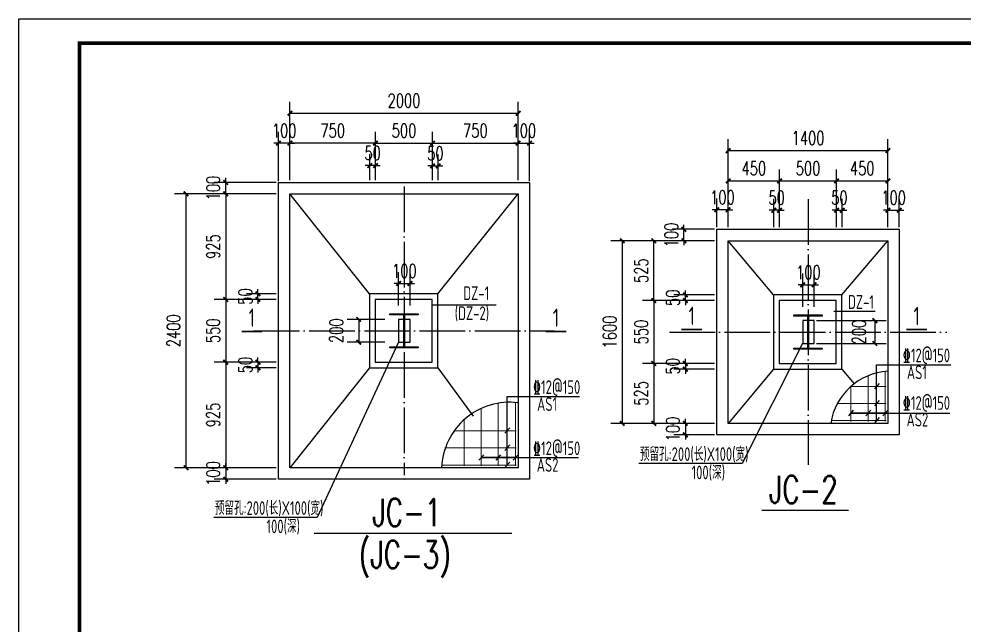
# Model space of a CAD drawing. Extents: x 177291 to 1288761, y 177638 to 322898.
# Drawn here: x 409111 to 450528, y 214406 to 240960 of the extents above; entities that cross this region are included whole.
import ezdxf
from ezdxf.enums import TextEntityAlignment as Align

# ---------------------------------------------------------------- set-up
doc = ezdxf.new("R2010")
doc.units = 0
doc.header["$LTSCALE"] = 1000
doc.linetypes.add('DOTE', pattern=[2.42, 2, -0.2, 0.02, -0.2])
for name, color, linetype in [('AXIS', 3, 'Continuous'), ('BASE_DE', 7, 'Continuous'), ('DOTE', 1, 'Continuous'), ('GZ', 50, 'Continuous'), ('NUM', 7, 'Continuous'), ('PUB_TITLE', 4, 'Continuous'), ('REIN', 1, 'Continuous'), ('TEXT', 7, 'Continuous'), ('THICK', 6, 'Continuous'), ('YCX', 90, 'Continuous'), ('引出线', 3, 'Continuous'), ('承台', 2, 'Continuous')]:
    doc.layers.add(name, color=color, linetype=linetype)
doc.styles.add('_TCH_DIM_T3', font='SIMPLEX', dxfattribs={"width": 0.705882, "bigfont": 'GBCBIG'})
doc.styles.add('TSSD_Norm', font='tssdeng.shx', dxfattribs={"bigfont": 'hztxt.shx'})
doc.dimstyles.new('TCH-200-5', dxfattribs={"dimtxt": 595, "dimasz": 200, "dimexe": 500, "dimexo": 600, "dimgap": 252.5, "dimtad": 1, "dimdec": 0, "dimlfac": 0.2, "dimzin": 0, "dimdsep": 46, "dimtxsty": '_TCH_DIM_T3', "dimblk": 'ARCHTICK', "dimcen": 0.09, "dimclrd": 124, "dimclre": 124, "dimclrt": 7, "dimazin": 2, "dimtfac": 1, "dimtdec": 0, "dimtix": 1, "dimtmove": 2, "dimatfit": 3, "dimfxl": 1, "dimtolj": 1, "dimtzin": 0, "dimarcsym": 0})

# ---------------------------------------------------------------- blocks, each defined once
blk = doc.blocks.new('_ArchTick')
at = {"color": 0, "linetype": 'ByBlock', "const_width": 0.4}
blk.add_lwpolyline([(-0.5, -0.5), (0.5, 0.5)], dxfattribs=at)
blk = doc.blocks.new('*D1058')
at = {"layer": 'AXIS', "color": 124, "lineweight": -2, "transparency": 16777216}
for p, q in [((420986, 233898), (420986, 236019)), ((424736, 233898), (424736, 236019)), ((424736, 235519), (420986, 235519))]:
    blk.add_line(p, q, dxfattribs=at)
at = {"layer": 'Defpoints', "color": 0, "transparency": 16777216}
for p in [(420986, 235519), (420986, 233298), (424736, 233298)]:
    blk.add_point(p, dxfattribs=at)
at = {"layer": 'AXIS', "color": 124, "lineweight": -2, "transparency": 16777216, "xscale": 200, "yscale": 200, "zscale": 200, "rotation": 180}
blk.add_blockref('_ArchTick', (420986, 235519), dxfattribs=at)
at = {"layer": 'AXIS', "color": 124, "lineweight": -2, "transparency": 16777216, "xscale": 200, "yscale": 200, "zscale": 200}
blk.add_blockref('_ArchTick', (424736, 235519), dxfattribs=at)
at = {"layer": 'AXIS', "color": 7, "transparency": 16777216, "insert": (422861, 236069), "char_height": 595, "attachment_point": 5, "style": '_TCH_DIM_T3'}
blk.add_mtext('\\A1;750', dxfattribs=at)
blk = doc.blocks.new('*D1059')
at = {"layer": 'AXIS', "color": 124, "lineweight": -2, "transparency": 16777216}
for p, q in [((424736, 233898), (424736, 236019)), ((427236, 233898), (427236, 236019)), ((424736, 235519), (427236, 235519))]:
    blk.add_line(p, q, dxfattribs=at)
at = {"layer": 'Defpoints', "color": 0, "transparency": 16777216}
for p in [(427236, 235519), (424736, 233298), (427236, 233298)]:
    blk.add_point(p, dxfattribs=at)
at = {"layer": 'AXIS', "color": 124, "lineweight": -2, "transparency": 16777216, "xscale": 200, "yscale": 200, "zscale": 200, "rotation": 180}
blk.add_blockref('_ArchTick', (424736, 235519), dxfattribs=at)
at = {"layer": 'AXIS', "color": 124, "lineweight": -2, "transparency": 16777216, "xscale": 200, "yscale": 200, "zscale": 200}
blk.add_blockref('_ArchTick', (427236, 235519), dxfattribs=at)
at = {"layer": 'AXIS', "color": 7, "transparency": 16777216, "insert": (425986, 236069), "char_height": 595, "attachment_point": 5, "style": '_TCH_DIM_T3'}
blk.add_mtext('\\A1;500', dxfattribs=at)
blk = doc.blocks.new('*D1060')
at = {"layer": 'AXIS', "color": 124, "lineweight": -2, "transparency": 16777216}
for p, q in [((427236, 233898), (427236, 236019)), ((430986, 233898), (430986, 236019)), ((427236, 235519), (430986, 235519))]:
    blk.add_line(p, q, dxfattribs=at)
at = {"layer": 'Defpoints', "color": 0, "transparency": 16777216}
for p in [(430986, 235519), (427236, 233298), (430986, 233298)]:
    blk.add_point(p, dxfattribs=at)
at = {"layer": 'AXIS', "color": 124, "lineweight": -2, "transparency": 16777216, "xscale": 200, "yscale": 200, "zscale": 200, "rotation": 180}
blk.add_blockref('_ArchTick', (427236, 235519), dxfattribs=at)
at = {"layer": 'AXIS', "color": 124, "lineweight": -2, "transparency": 16777216, "xscale": 200, "yscale": 200, "zscale": 200}
blk.add_blockref('_ArchTick', (430986, 235519), dxfattribs=at)
at = {"layer": 'AXIS', "color": 7, "transparency": 16777216, "insert": (429111, 236069), "char_height": 595, "attachment_point": 5, "style": '_TCH_DIM_T3'}
blk.add_mtext('\\A1;750', dxfattribs=at)
blk = doc.blocks.new('*D1061')
at = {"layer": 'AXIS', "color": 124, "lineweight": -2, "transparency": 16777216}
for p, q in [((420386, 233298), (417674, 233298)), ((418174, 233298), (418174, 228674)), ((420386, 228674), (417674, 228674))]:
    blk.add_line(p, q, dxfattribs=at)
at = {"layer": 'Defpoints', "color": 0, "transparency": 16777216}
for p in [(420986, 233298), (418174, 228674), (420986, 228674)]:
    blk.add_point(p, dxfattribs=at)
at = {"layer": 'AXIS', "color": 124, "lineweight": -2, "transparency": 16777216, "xscale": 200, "yscale": 200, "zscale": 200}
for p, rotation in [((418174, 233298), 90), ((418174, 228674), 270)]:
    blk.add_blockref('_ArchTick', p, dxfattribs=dict(at, rotation=rotation))
at = {"layer": 'AXIS', "color": 7, "transparency": 16777216, "insert": (417624, 230986), "char_height": 595, "attachment_point": 5, "rotation": 90, "style": '_TCH_DIM_T3'}
blk.add_mtext('\\A1;925', dxfattribs=at)
blk = doc.blocks.new('*D1062')
at = {"layer": 'AXIS', "color": 124, "lineweight": -2, "transparency": 16777216}
for p, q in [((420386, 228674), (417674, 228674)), ((418174, 228674), (418174, 225924)), ((420386, 225924), (417674, 225924))]:
    blk.add_line(p, q, dxfattribs=at)
at = {"layer": 'Defpoints', "color": 0, "transparency": 16777216}
for p in [(420986, 228674), (418174, 225924), (420986, 225924)]:
    blk.add_point(p, dxfattribs=at)
at = {"layer": 'AXIS', "color": 124, "lineweight": -2, "transparency": 16777216, "xscale": 200, "yscale": 200, "zscale": 200}
for p, rotation in [((418174, 228674), 90), ((418174, 225924), 270)]:
    blk.add_blockref('_ArchTick', p, dxfattribs=dict(at, rotation=rotation))
at = {"layer": 'AXIS', "color": 7, "transparency": 16777216, "insert": (417624, 227299), "char_height": 595, "attachment_point": 5, "rotation": 90, "style": '_TCH_DIM_T3'}
blk.add_mtext('\\A1;550', dxfattribs=at)
blk = doc.blocks.new('*D1063')
at = {"layer": 'AXIS', "color": 124, "lineweight": -2, "transparency": 16777216}
for p, q in [((420386, 225924), (417674, 225924)), ((418174, 225924), (418174, 221298)), ((420386, 221298), (417674, 221298))]:
    blk.add_line(p, q, dxfattribs=at)
at = {"layer": 'Defpoints', "color": 0, "transparency": 16777216}
for p in [(420986, 225924), (418174, 221298), (420986, 221298)]:
    blk.add_point(p, dxfattribs=at)
at = {"layer": 'AXIS', "color": 124, "lineweight": -2, "transparency": 16777216, "xscale": 200, "yscale": 200, "zscale": 200}
for p, rotation in [((418174, 225924), 90), ((418174, 221298), 270)]:
    blk.add_blockref('_ArchTick', p, dxfattribs=dict(at, rotation=rotation))
at = {"layer": 'AXIS', "color": 7, "transparency": 16777216, "insert": (417624, 223611), "char_height": 595, "attachment_point": 5, "rotation": 90, "style": '_TCH_DIM_T3'}
blk.add_mtext('\\A1;925', dxfattribs=at)
blk = doc.blocks.new('*D1090')
at = {"layer": 'AXIS', "color": 124, "lineweight": -2, "transparency": 16777216}
for p, q in [((420986, 233898), (420986, 237325)), ((430986, 233898), (430986, 237325)), ((420986, 236825), (430986, 236825))]:
    blk.add_line(p, q, dxfattribs=at)
at = {"layer": 'Defpoints', "color": 0, "transparency": 16777216}
for p in [(430986, 236825), (420986, 233298), (430986, 233298)]:
    blk.add_point(p, dxfattribs=at)
at = {"layer": 'AXIS', "color": 124, "lineweight": -2, "transparency": 16777216, "xscale": 200, "yscale": 200, "zscale": 200, "rotation": 180}
blk.add_blockref('_ArchTick', (420986, 236825), dxfattribs=at)
at = {"layer": 'AXIS', "color": 124, "lineweight": -2, "transparency": 16777216, "xscale": 200, "yscale": 200, "zscale": 200}
blk.add_blockref('_ArchTick', (430986, 236825), dxfattribs=at)
at = {"layer": 'AXIS', "color": 7, "transparency": 16777216, "insert": (425986, 237375), "char_height": 595, "attachment_point": 5, "style": '_TCH_DIM_T3'}
blk.add_mtext('\\A1;2000', dxfattribs=at)
blk = doc.blocks.new('*D1064')
at = {"layer": 'AXIS', "color": 124, "lineweight": -2, "transparency": 16777216}
for p, q in [((420386, 233298), (415936, 233298)), ((416436, 221298), (416436, 233298)), ((420386, 221298), (415936, 221298))]:
    blk.add_line(p, q, dxfattribs=at)
at = {"layer": 'Defpoints', "color": 0, "transparency": 16777216}
for p in [(416436, 233298), (420986, 233298), (420986, 221298)]:
    blk.add_point(p, dxfattribs=at)
at = {"layer": 'AXIS', "color": 124, "lineweight": -2, "transparency": 16777216, "xscale": 200, "yscale": 200, "zscale": 200}
for p, rotation in [((416436, 233298), 90), ((416436, 221298), 270)]:
    blk.add_blockref('_ArchTick', p, dxfattribs=dict(at, rotation=rotation))
at = {"layer": 'AXIS', "color": 7, "transparency": 16777216, "insert": (415886, 227298), "char_height": 595, "attachment_point": 5, "rotation": 90, "style": '_TCH_DIM_T3'}
blk.add_mtext('\\A1;2400', dxfattribs=at)
blk = doc.blocks.new('*D1091')
at = {"layer": 'AXIS', "color": 124, "lineweight": -2, "transparency": 16777216}
for p, q in [((425151, 227799), (423501, 227799)), ((424001, 227799), (424001, 226799)), ((425151, 226799), (423501, 226799))]:
    blk.add_line(p, q, dxfattribs=at)
at = {"layer": 'Defpoints', "color": 0, "transparency": 16777216}
for p in [(425751, 227799), (424001, 226799), (425751, 226799)]:
    blk.add_point(p, dxfattribs=at)
at = {"layer": 'AXIS', "color": 124, "lineweight": -2, "transparency": 16777216, "xscale": 200, "yscale": 200, "zscale": 200}
for p, rotation in [((424001, 227799), 90), ((424001, 226799), 270)]:
    blk.add_blockref('_ArchTick', p, dxfattribs=dict(at, rotation=rotation))
at = {"layer": 'AXIS', "color": 7, "transparency": 16777216, "insert": (423025, 227300), "char_height": 595, "attachment_point": 5, "rotation": 90, "style": '_TCH_DIM_T3'}
blk.add_mtext('\\A1;200', dxfattribs=at)
blk = doc.blocks.new('*D1065')
at = {"layer": 'AXIS', "color": 124, "lineweight": -2, "transparency": 16777216}
for p, q in [((420386, 233798), (417674, 233798)), ((418174, 233798), (418174, 233998)), ((418174, 233298), (418174, 233798)), ((420386, 233298), (417674, 233298)), ((418174, 233298), (418174, 233098))]:
    blk.add_line(p, q, dxfattribs=at)
at = {"layer": 'Defpoints', "color": 0, "transparency": 16777216}
for p in [(418174, 233798), (420986, 233798), (420986, 233298)]:
    blk.add_point(p, dxfattribs=at)
at = {"layer": 'AXIS', "color": 124, "lineweight": -2, "transparency": 16777216, "xscale": 200, "yscale": 200, "zscale": 200}
for p, rotation in [((418174, 233798), 270), ((418174, 233298), 90)]:
    blk.add_blockref('_ArchTick', p, dxfattribs=dict(at, rotation=rotation))
at = {"layer": 'AXIS', "color": 7, "transparency": 16777216, "insert": (417624, 233548), "char_height": 595, "attachment_point": 5, "rotation": 90, "style": '_TCH_DIM_T3'}
blk.add_mtext('\\A1;100', dxfattribs=at)
blk = doc.blocks.new('*D1066')
at = {"layer": 'AXIS', "color": 124, "lineweight": -2, "transparency": 16777216}
for p, q in [((420386, 221298), (417674, 221298)), ((418174, 221298), (418174, 221498)), ((418174, 221298), (418174, 220798)), ((420386, 220798), (417674, 220798)), ((418174, 220798), (418174, 220598))]:
    blk.add_line(p, q, dxfattribs=at)
at = {"layer": 'Defpoints', "color": 0, "transparency": 16777216}
for p in [(420986, 221298), (418174, 220798), (420986, 220798)]:
    blk.add_point(p, dxfattribs=at)
at = {"layer": 'AXIS', "color": 124, "lineweight": -2, "transparency": 16777216, "xscale": 200, "yscale": 200, "zscale": 200}
for p, rotation in [((418174, 221298), 270), ((418174, 220798), 90)]:
    blk.add_blockref('_ArchTick', p, dxfattribs=dict(at, rotation=rotation))
at = {"layer": 'AXIS', "color": 7, "transparency": 16777216, "insert": (417624, 221048), "char_height": 595, "attachment_point": 5, "rotation": 90, "style": '_TCH_DIM_T3'}
blk.add_mtext('\\A1;100', dxfattribs=at)
blk = doc.blocks.new('*D1092')
at = {"layer": 'AXIS', "color": 124, "lineweight": -2, "transparency": 16777216}
for p, q in [((420486, 233857), (420486, 236019)), ((420986, 233898), (420986, 236019)), ((420486, 235519), (420286, 235519)), ((420986, 235519), (420486, 235519)), ((420986, 235519), (421186, 235519))]:
    blk.add_line(p, q, dxfattribs=at)
at = {"layer": 'Defpoints', "color": 0, "transparency": 16777216}
for p in [(420486, 235519), (420486, 233257), (420986, 233298)]:
    blk.add_point(p, dxfattribs=at)
at = {"layer": 'AXIS', "color": 124, "lineweight": -2, "transparency": 16777216, "xscale": 200, "yscale": 200, "zscale": 200}
blk.add_blockref('_ArchTick', (420486, 235519), dxfattribs=at)
at = {"layer": 'AXIS', "color": 124, "lineweight": -2, "transparency": 16777216, "xscale": 200, "yscale": 200, "zscale": 200, "rotation": 180}
blk.add_blockref('_ArchTick', (420986, 235519), dxfattribs=at)
at = {"layer": 'AXIS', "color": 7, "transparency": 16777216, "insert": (420736, 236069), "char_height": 595, "attachment_point": 5, "style": '_TCH_DIM_T3'}
blk.add_mtext('\\A1;100', dxfattribs=at)
blk = doc.blocks.new('*D1093')
at = {"layer": 'AXIS', "color": 124, "lineweight": -2, "transparency": 16777216}
for p, q in [((430986, 233898), (430986, 236019)), ((431486, 233857), (431486, 236019)), ((430986, 235519), (430786, 235519)), ((430986, 235519), (431486, 235519)), ((431486, 235519), (431686, 235519))]:
    blk.add_line(p, q, dxfattribs=at)
at = {"layer": 'Defpoints', "color": 0, "transparency": 16777216}
for p in [(431486, 235519), (430986, 233298), (431486, 233257)]:
    blk.add_point(p, dxfattribs=at)
at = {"layer": 'AXIS', "color": 124, "lineweight": -2, "transparency": 16777216, "xscale": 200, "yscale": 200, "zscale": 200}
blk.add_blockref('_ArchTick', (430986, 235519), dxfattribs=at)
at = {"layer": 'AXIS', "color": 124, "lineweight": -2, "transparency": 16777216, "xscale": 200, "yscale": 200, "zscale": 200, "rotation": 180}
blk.add_blockref('_ArchTick', (431486, 235519), dxfattribs=at)
at = {"layer": 'AXIS', "color": 7, "transparency": 16777216, "insert": (431236, 236069), "char_height": 595, "attachment_point": 5, "style": '_TCH_DIM_T3'}
blk.add_mtext('\\A1;100', dxfattribs=at)
blk = doc.blocks.new('*D1067')
at = {"layer": 'AXIS', "color": 124, "lineweight": -2, "transparency": 16777216}
for p, q in [((419586, 228924), (419586, 229124)), ((420386, 228924), (419086, 228924)), ((420386, 228674), (419086, 228674)), ((419586, 228674), (419586, 228924)), ((419586, 228674), (419586, 228474))]:
    blk.add_line(p, q, dxfattribs=at)
at = {"layer": 'Defpoints', "color": 0, "transparency": 16777216}
for p in [(419586, 228924), (420986, 228924), (420986, 228674)]:
    blk.add_point(p, dxfattribs=at)
at = {"layer": 'AXIS', "color": 124, "lineweight": -2, "transparency": 16777216, "xscale": 200, "yscale": 200, "zscale": 200}
for p, rotation in [((419586, 228924), 270), ((419586, 228674), 90)]:
    blk.add_blockref('_ArchTick', p, dxfattribs=dict(at, rotation=rotation))
at = {"layer": 'AXIS', "color": 7, "transparency": 16777216, "insert": (419036, 228799), "char_height": 595, "attachment_point": 5, "rotation": 90, "style": '_TCH_DIM_T3'}
blk.add_mtext('\\A1;50', dxfattribs=at)
blk = doc.blocks.new('*D1068')
at = {"layer": 'AXIS', "color": 124, "lineweight": -2, "transparency": 16777216}
for p, q in [((420386, 225924), (419086, 225924)), ((419586, 225924), (419586, 226124)), ((419586, 225924), (419586, 225674)), ((420386, 225674), (419086, 225674)), ((419586, 225674), (419586, 225474))]:
    blk.add_line(p, q, dxfattribs=at)
at = {"layer": 'Defpoints', "color": 0, "transparency": 16777216}
for p in [(420986, 225924), (419586, 225674), (420986, 225674)]:
    blk.add_point(p, dxfattribs=at)
at = {"layer": 'AXIS', "color": 124, "lineweight": -2, "transparency": 16777216, "xscale": 200, "yscale": 200, "zscale": 200}
for p, rotation in [((419586, 225924), 270), ((419586, 225674), 90)]:
    blk.add_blockref('_ArchTick', p, dxfattribs=dict(at, rotation=rotation))
at = {"layer": 'AXIS', "color": 7, "transparency": 16777216, "insert": (419036, 225799), "char_height": 595, "attachment_point": 5, "rotation": 90, "style": '_TCH_DIM_T3'}
blk.add_mtext('\\A1;50', dxfattribs=at)
blk = doc.blocks.new('*D1069')
at = {"layer": 'AXIS', "color": 124, "lineweight": -2, "transparency": 16777216}
for p, q in [((440190, 231843), (440190, 234365)), ((442440, 232343), (442440, 234365)), ((440190, 233865), (442440, 233865))]:
    blk.add_line(p, q, dxfattribs=at)
at = {"layer": 'Defpoints', "color": 0, "transparency": 16777216}
for p in [(442440, 233865), (442440, 231743), (440190, 231243)]:
    blk.add_point(p, dxfattribs=at)
at = {"layer": 'AXIS', "color": 124, "lineweight": -2, "transparency": 16777216, "xscale": 200, "yscale": 200, "zscale": 200, "rotation": 180}
blk.add_blockref('_ArchTick', (440190, 233865), dxfattribs=at)
at = {"layer": 'AXIS', "color": 124, "lineweight": -2, "transparency": 16777216, "xscale": 200, "yscale": 200, "zscale": 200}
blk.add_blockref('_ArchTick', (442440, 233865), dxfattribs=at)
at = {"layer": 'AXIS', "color": 7, "transparency": 16777216, "insert": (441315, 234415), "char_height": 595, "attachment_point": 5, "style": '_TCH_DIM_T3'}
blk.add_mtext('\\A1;450', dxfattribs=at)
blk = doc.blocks.new('*D1070')
at = {"layer": 'AXIS', "color": 124, "lineweight": -2, "transparency": 16777216}
for p, q in [((442440, 232343), (442440, 234365)), ((444940, 232343), (444940, 234365)), ((442440, 233865), (444940, 233865))]:
    blk.add_line(p, q, dxfattribs=at)
at = {"layer": 'Defpoints', "color": 0, "transparency": 16777216}
for p in [(444940, 233865), (442440, 231743), (444940, 231743)]:
    blk.add_point(p, dxfattribs=at)
at = {"layer": 'AXIS', "color": 124, "lineweight": -2, "transparency": 16777216, "xscale": 200, "yscale": 200, "zscale": 200, "rotation": 180}
blk.add_blockref('_ArchTick', (442440, 233865), dxfattribs=at)
at = {"layer": 'AXIS', "color": 124, "lineweight": -2, "transparency": 16777216, "xscale": 200, "yscale": 200, "zscale": 200}
blk.add_blockref('_ArchTick', (444940, 233865), dxfattribs=at)
at = {"layer": 'AXIS', "color": 7, "transparency": 16777216, "insert": (443690, 234415), "char_height": 595, "attachment_point": 5, "style": '_TCH_DIM_T3'}
blk.add_mtext('\\A1;500', dxfattribs=at)
blk = doc.blocks.new('*D1071')
at = {"layer": 'AXIS', "color": 124, "lineweight": -2, "transparency": 16777216}
for p, q in [((444940, 232343), (444940, 234365)), ((447190, 231843), (447190, 234365)), ((444940, 233865), (447190, 233865))]:
    blk.add_line(p, q, dxfattribs=at)
at = {"layer": 'Defpoints', "color": 0, "transparency": 16777216}
for p in [(447190, 233865), (444940, 231743), (447190, 231243)]:
    blk.add_point(p, dxfattribs=at)
at = {"layer": 'AXIS', "color": 124, "lineweight": -2, "transparency": 16777216, "xscale": 200, "yscale": 200, "zscale": 200, "rotation": 180}
blk.add_blockref('_ArchTick', (444940, 233865), dxfattribs=at)
at = {"layer": 'AXIS', "color": 124, "lineweight": -2, "transparency": 16777216, "xscale": 200, "yscale": 200, "zscale": 200}
blk.add_blockref('_ArchTick', (447190, 233865), dxfattribs=at)
at = {"layer": 'AXIS', "color": 7, "transparency": 16777216, "insert": (446065, 234415), "char_height": 595, "attachment_point": 5, "style": '_TCH_DIM_T3'}
blk.add_mtext('\\A1;450', dxfattribs=at)
blk = doc.blocks.new('*D1072')
at = {"layer": 'AXIS', "color": 124, "lineweight": -2, "transparency": 16777216}
for p, q in [((442190, 231843), (442190, 233075)), ((442440, 231843), (442440, 233075)), ((442190, 232575), (441990, 232575)), ((442440, 232575), (442190, 232575)), ((442440, 232575), (442640, 232575))]:
    blk.add_line(p, q, dxfattribs=at)
at = {"layer": 'Defpoints', "color": 0, "transparency": 16777216}
for p in [(442190, 232575), (442190, 231243), (442440, 231243)]:
    blk.add_point(p, dxfattribs=at)
at = {"layer": 'AXIS', "color": 124, "lineweight": -2, "transparency": 16777216, "xscale": 200, "yscale": 200, "zscale": 200}
blk.add_blockref('_ArchTick', (442190, 232575), dxfattribs=at)
at = {"layer": 'AXIS', "color": 124, "lineweight": -2, "transparency": 16777216, "xscale": 200, "yscale": 200, "zscale": 200, "rotation": 180}
blk.add_blockref('_ArchTick', (442440, 232575), dxfattribs=at)
at = {"layer": 'AXIS', "color": 7, "transparency": 16777216, "insert": (442315, 233125), "char_height": 595, "attachment_point": 5, "style": '_TCH_DIM_T3'}
blk.add_mtext('\\A1;50', dxfattribs=at)
blk = doc.blocks.new('*D1073')
at = {"layer": 'AXIS', "color": 124, "lineweight": -2, "transparency": 16777216}
for p, q in [((444940, 231843), (444940, 233075)), ((445190, 231843), (445190, 233075)), ((444940, 232575), (444740, 232575)), ((444940, 232575), (445190, 232575)), ((445190, 232575), (445390, 232575))]:
    blk.add_line(p, q, dxfattribs=at)
at = {"layer": 'Defpoints', "color": 0, "transparency": 16777216}
for p in [(445190, 232575), (444940, 231243), (445190, 231243)]:
    blk.add_point(p, dxfattribs=at)
at = {"layer": 'AXIS', "color": 124, "lineweight": -2, "transparency": 16777216, "xscale": 200, "yscale": 200, "zscale": 200}
blk.add_blockref('_ArchTick', (444940, 232575), dxfattribs=at)
at = {"layer": 'AXIS', "color": 124, "lineweight": -2, "transparency": 16777216, "xscale": 200, "yscale": 200, "zscale": 200, "rotation": 180}
blk.add_blockref('_ArchTick', (445190, 232575), dxfattribs=at)
at = {"layer": 'AXIS', "color": 7, "transparency": 16777216, "insert": (445065, 233125), "char_height": 595, "attachment_point": 5, "style": '_TCH_DIM_T3'}
blk.add_mtext('\\A1;50', dxfattribs=at)
blk = doc.blocks.new('*D1074')
at = {"layer": 'AXIS', "color": 124, "lineweight": -2, "transparency": 16777216}
for p, q in [((439690, 231843), (439690, 233099)), ((440190, 231843), (440190, 233099)), ((439690, 232599), (439490, 232599)), ((440190, 232599), (439690, 232599)), ((440190, 232599), (440390, 232599))]:
    blk.add_line(p, q, dxfattribs=at)
at = {"layer": 'Defpoints', "color": 0, "transparency": 16777216}
for p in [(439690, 232599), (439690, 231243), (440190, 231243)]:
    blk.add_point(p, dxfattribs=at)
at = {"layer": 'AXIS', "color": 124, "lineweight": -2, "transparency": 16777216, "xscale": 200, "yscale": 200, "zscale": 200}
blk.add_blockref('_ArchTick', (439690, 232599), dxfattribs=at)
at = {"layer": 'AXIS', "color": 124, "lineweight": -2, "transparency": 16777216, "xscale": 200, "yscale": 200, "zscale": 200, "rotation": 180}
blk.add_blockref('_ArchTick', (440190, 232599), dxfattribs=at)
at = {"layer": 'AXIS', "color": 7, "transparency": 16777216, "insert": (439940, 233149), "char_height": 595, "attachment_point": 5, "style": '_TCH_DIM_T3'}
blk.add_mtext('\\A1;100', dxfattribs=at)
blk = doc.blocks.new('*D1075')
at = {"layer": 'AXIS', "color": 124, "lineweight": -2, "transparency": 16777216}
for p, q in [((447190, 231843), (447190, 233079)), ((447690, 231843), (447690, 233079)), ((447190, 232579), (446990, 232579)), ((447190, 232579), (447690, 232579)), ((447690, 232579), (447890, 232579))]:
    blk.add_line(p, q, dxfattribs=at)
at = {"layer": 'Defpoints', "color": 0, "transparency": 16777216}
for p in [(447690, 232579), (447190, 231243), (447690, 231243)]:
    blk.add_point(p, dxfattribs=at)
at = {"layer": 'AXIS', "color": 124, "lineweight": -2, "transparency": 16777216, "xscale": 200, "yscale": 200, "zscale": 200}
blk.add_blockref('_ArchTick', (447190, 232579), dxfattribs=at)
at = {"layer": 'AXIS', "color": 124, "lineweight": -2, "transparency": 16777216, "xscale": 200, "yscale": 200, "zscale": 200, "rotation": 180}
blk.add_blockref('_ArchTick', (447690, 232579), dxfattribs=at)
at = {"layer": 'AXIS', "color": 7, "transparency": 16777216, "insert": (447440, 233129), "char_height": 595, "attachment_point": 5, "style": '_TCH_DIM_T3'}
blk.add_mtext('\\A1;100', dxfattribs=at)
blk = doc.blocks.new('*D1076')
at = {"layer": 'AXIS', "color": 124, "lineweight": -2, "transparency": 16777216}
for p, q in [((440190, 231843), (440190, 235690)), ((447190, 231843), (447190, 235690)), ((440190, 235190), (447190, 235190))]:
    blk.add_line(p, q, dxfattribs=at)
at = {"layer": 'Defpoints', "color": 0, "transparency": 16777216}
for p in [(447190, 235190), (440190, 231243), (447190, 231243)]:
    blk.add_point(p, dxfattribs=at)
at = {"layer": 'AXIS', "color": 124, "lineweight": -2, "transparency": 16777216, "xscale": 200, "yscale": 200, "zscale": 200, "rotation": 180}
blk.add_blockref('_ArchTick', (440190, 235190), dxfattribs=at)
at = {"layer": 'AXIS', "color": 124, "lineweight": -2, "transparency": 16777216, "xscale": 200, "yscale": 200, "zscale": 200}
blk.add_blockref('_ArchTick', (447190, 235190), dxfattribs=at)
at = {"layer": 'AXIS', "color": 7, "transparency": 16777216, "insert": (443690, 235740), "char_height": 595, "attachment_point": 5, "style": '_TCH_DIM_T3'}
blk.add_mtext('\\A1;1400', dxfattribs=at)
blk = doc.blocks.new('*D1077')
at = {"layer": 'AXIS', "color": 124, "lineweight": -2, "transparency": 16777216}
for p, q in [((439590, 231243), (436429, 231243)), ((436929, 228618), (436929, 231243)), ((439590, 228618), (436429, 228618))]:
    blk.add_line(p, q, dxfattribs=at)
at = {"layer": 'Defpoints', "color": 0, "transparency": 16777216}
for p in [(436929, 231243), (440190, 231243), (440190, 228618)]:
    blk.add_point(p, dxfattribs=at)
at = {"layer": 'AXIS', "color": 124, "lineweight": -2, "transparency": 16777216, "xscale": 200, "yscale": 200, "zscale": 200}
for p, rotation in [((436929, 231243), 90), ((436929, 228618), 270)]:
    blk.add_blockref('_ArchTick', p, dxfattribs=dict(at, rotation=rotation))
at = {"layer": 'AXIS', "color": 7, "transparency": 16777216, "insert": (436379, 229931), "char_height": 595, "attachment_point": 5, "rotation": 90, "style": '_TCH_DIM_T3'}
blk.add_mtext('\\A1;525', dxfattribs=at)
blk = doc.blocks.new('*D1078')
at = {"layer": 'AXIS', "color": 124, "lineweight": -2, "transparency": 16777216}
for p, q in [((439590, 228618), (436429, 228618)), ((436929, 228618), (436929, 225868)), ((439590, 225868), (436429, 225868))]:
    blk.add_line(p, q, dxfattribs=at)
at = {"layer": 'Defpoints', "color": 0, "transparency": 16777216}
for p in [(440190, 228618), (436929, 225868), (440190, 225868)]:
    blk.add_point(p, dxfattribs=at)
at = {"layer": 'AXIS', "color": 124, "lineweight": -2, "transparency": 16777216, "xscale": 200, "yscale": 200, "zscale": 200}
for p, rotation in [((436929, 228618), 90), ((436929, 225868), 270)]:
    blk.add_blockref('_ArchTick', p, dxfattribs=dict(at, rotation=rotation))
at = {"layer": 'AXIS', "color": 7, "transparency": 16777216, "insert": (436379, 227243), "char_height": 595, "attachment_point": 5, "rotation": 90, "style": '_TCH_DIM_T3'}
blk.add_mtext('\\A1;550', dxfattribs=at)
blk = doc.blocks.new('*D1079')
at = {"layer": 'AXIS', "color": 124, "lineweight": -2, "transparency": 16777216}
for p, q in [((439590, 225868), (436429, 225868)), ((436929, 225868), (436929, 223243)), ((439590, 223243), (436429, 223243))]:
    blk.add_line(p, q, dxfattribs=at)
at = {"layer": 'Defpoints', "color": 0, "transparency": 16777216}
for p in [(440190, 225868), (436929, 223243), (440190, 223243)]:
    blk.add_point(p, dxfattribs=at)
at = {"layer": 'AXIS', "color": 124, "lineweight": -2, "transparency": 16777216, "xscale": 200, "yscale": 200, "zscale": 200}
for p, rotation in [((436929, 225868), 90), ((436929, 223243), 270)]:
    blk.add_blockref('_ArchTick', p, dxfattribs=dict(at, rotation=rotation))
at = {"layer": 'AXIS', "color": 7, "transparency": 16777216, "insert": (436379, 224556), "char_height": 595, "attachment_point": 5, "rotation": 90, "style": '_TCH_DIM_T3'}
blk.add_mtext('\\A1;525', dxfattribs=at)
blk = doc.blocks.new('*D1080')
at = {"layer": 'AXIS', "color": 124, "lineweight": -2, "transparency": 16777216}
for p, q in [((439590, 225868), (437815, 225868)), ((438315, 225868), (438315, 226068)), ((438315, 225868), (438315, 225618)), ((439590, 225618), (437815, 225618)), ((438315, 225618), (438315, 225418))]:
    blk.add_line(p, q, dxfattribs=at)
at = {"layer": 'Defpoints', "color": 0, "transparency": 16777216}
for p in [(440190, 225868), (438315, 225618), (440190, 225618)]:
    blk.add_point(p, dxfattribs=at)
at = {"layer": 'AXIS', "color": 124, "lineweight": -2, "transparency": 16777216, "xscale": 200, "yscale": 200, "zscale": 200}
for p, rotation in [((438315, 225868), 270), ((438315, 225618), 90)]:
    blk.add_blockref('_ArchTick', p, dxfattribs=dict(at, rotation=rotation))
at = {"layer": 'AXIS', "color": 7, "transparency": 16777216, "insert": (437765, 225743), "char_height": 595, "attachment_point": 5, "rotation": 90, "style": '_TCH_DIM_T3'}
blk.add_mtext('\\A1;50', dxfattribs=at)
blk = doc.blocks.new('*D1081')
at = {"layer": 'AXIS', "color": 124, "lineweight": -2, "transparency": 16777216}
for p, q in [((438315, 228868), (438315, 229068)), ((439590, 228868), (437815, 228868)), ((438315, 228618), (438315, 228868)), ((439590, 228618), (437815, 228618)), ((438315, 228618), (438315, 228418))]:
    blk.add_line(p, q, dxfattribs=at)
at = {"layer": 'Defpoints', "color": 0, "transparency": 16777216}
for p in [(438315, 228868), (440190, 228868), (440190, 228618)]:
    blk.add_point(p, dxfattribs=at)
at = {"layer": 'AXIS', "color": 124, "lineweight": -2, "transparency": 16777216, "xscale": 200, "yscale": 200, "zscale": 200}
for p, rotation in [((438315, 228868), 270), ((438315, 228618), 90)]:
    blk.add_blockref('_ArchTick', p, dxfattribs=dict(at, rotation=rotation))
at = {"layer": 'AXIS', "color": 7, "transparency": 16777216, "insert": (437765, 228743), "char_height": 595, "attachment_point": 5, "rotation": 90, "style": '_TCH_DIM_T3'}
blk.add_mtext('\\A1;50', dxfattribs=at)
blk = doc.blocks.new('*D1082')
at = {"layer": 'AXIS', "color": 124, "lineweight": -2, "transparency": 16777216}
for p, q in [((438249, 231743), (438249, 231943)), ((439590, 231743), (437749, 231743)), ((438249, 231243), (438249, 231743)), ((439590, 231243), (437749, 231243)), ((438249, 231243), (438249, 231043))]:
    blk.add_line(p, q, dxfattribs=at)
at = {"layer": 'Defpoints', "color": 0, "transparency": 16777216}
for p in [(438249, 231743), (440190, 231743), (440190, 231243)]:
    blk.add_point(p, dxfattribs=at)
at = {"layer": 'AXIS', "color": 124, "lineweight": -2, "transparency": 16777216, "xscale": 200, "yscale": 200, "zscale": 200}
for p, rotation in [((438249, 231743), 270), ((438249, 231243), 90)]:
    blk.add_blockref('_ArchTick', p, dxfattribs=dict(at, rotation=rotation))
at = {"layer": 'AXIS', "color": 7, "transparency": 16777216, "insert": (437699, 231493), "char_height": 595, "attachment_point": 5, "rotation": 90, "style": '_TCH_DIM_T3'}
blk.add_mtext('\\A1;100', dxfattribs=at)
blk = doc.blocks.new('*D1083')
at = {"layer": 'AXIS', "color": 124, "lineweight": -2, "transparency": 16777216}
for p, q in [((439590, 223243), (437816, 223243)), ((438316, 223243), (438316, 223443)), ((438316, 223243), (438316, 222743)), ((439590, 222743), (437816, 222743)), ((438316, 222743), (438316, 222543))]:
    blk.add_line(p, q, dxfattribs=at)
at = {"layer": 'Defpoints', "color": 0, "transparency": 16777216}
for p in [(440190, 223243), (438316, 222743), (440190, 222743)]:
    blk.add_point(p, dxfattribs=at)
at = {"layer": 'AXIS', "color": 124, "lineweight": -2, "transparency": 16777216, "xscale": 200, "yscale": 200, "zscale": 200}
for p, rotation in [((438316, 223243), 270), ((438316, 222743), 90)]:
    blk.add_blockref('_ArchTick', p, dxfattribs=dict(at, rotation=rotation))
at = {"layer": 'AXIS', "color": 7, "transparency": 16777216, "insert": (437766, 222993), "char_height": 595, "attachment_point": 5, "rotation": 90, "style": '_TCH_DIM_T3'}
blk.add_mtext('\\A1;100', dxfattribs=at)
blk = doc.blocks.new('*D1084')
at = {"layer": 'AXIS', "color": 124, "lineweight": -2, "transparency": 16777216}
for p, q in [((439590, 231243), (435049, 231243)), ((435549, 231243), (435549, 223243)), ((439590, 223243), (435049, 223243))]:
    blk.add_line(p, q, dxfattribs=at)
at = {"layer": 'Defpoints', "color": 0, "transparency": 16777216}
for p in [(440190, 231243), (435549, 223243), (440190, 223243)]:
    blk.add_point(p, dxfattribs=at)
at = {"layer": 'AXIS', "color": 124, "lineweight": -2, "transparency": 16777216, "xscale": 200, "yscale": 200, "zscale": 200}
for p, rotation in [((435549, 231243), 90), ((435549, 223243), 270)]:
    blk.add_blockref('_ArchTick', p, dxfattribs=dict(at, rotation=rotation))
at = {"layer": 'AXIS', "color": 7, "transparency": 16777216, "insert": (434999, 227243), "char_height": 595, "attachment_point": 5, "rotation": 90, "style": '_TCH_DIM_T3'}
blk.add_mtext('\\A1;1600', dxfattribs=at)
blk = doc.blocks.new('*D1085')
at = {"layer": 'AXIS', "color": 124, "lineweight": -2, "transparency": 16777216}
for p, q in [((425751, 228399), (425751, 229869)), ((426251, 228399), (426251, 229869)), ((425751, 229369), (425551, 229369)), ((425751, 229369), (426251, 229369)), ((426251, 229369), (426451, 229369))]:
    blk.add_line(p, q, dxfattribs=at)
at = {"layer": 'Defpoints', "color": 0, "transparency": 16777216}
for p in [(426251, 229369), (425751, 227799), (426251, 227799)]:
    blk.add_point(p, dxfattribs=at)
at = {"layer": 'AXIS', "color": 124, "lineweight": -2, "transparency": 16777216, "xscale": 200, "yscale": 200, "zscale": 200}
blk.add_blockref('_ArchTick', (425751, 229369), dxfattribs=at)
at = {"layer": 'AXIS', "color": 124, "lineweight": -2, "transparency": 16777216, "xscale": 200, "yscale": 200, "zscale": 200, "rotation": 180}
blk.add_blockref('_ArchTick', (426251, 229369), dxfattribs=at)
at = {"layer": 'AXIS', "color": 7, "transparency": 16777216, "insert": (426001, 229919), "char_height": 595, "attachment_point": 5, "style": '_TCH_DIM_T3'}
blk.add_mtext('\\A1;100', dxfattribs=at)
blk = doc.blocks.new('*D1086')
at = {"layer": 'AXIS', "color": 124, "lineweight": -2, "transparency": 16777216}
for p, q in [((424486, 233898), (424486, 235035)), ((424736, 233898), (424736, 235035)), ((424486, 234535), (424286, 234535)), ((424736, 234535), (424486, 234535)), ((424736, 234535), (424936, 234535))]:
    blk.add_line(p, q, dxfattribs=at)
at = {"layer": 'Defpoints', "color": 0, "transparency": 16777216}
for p in [(424486, 234535), (424486, 233298), (424736, 233298)]:
    blk.add_point(p, dxfattribs=at)
at = {"layer": 'AXIS', "color": 124, "lineweight": -2, "transparency": 16777216, "xscale": 200, "yscale": 200, "zscale": 200}
blk.add_blockref('_ArchTick', (424486, 234535), dxfattribs=at)
at = {"layer": 'AXIS', "color": 124, "lineweight": -2, "transparency": 16777216, "xscale": 200, "yscale": 200, "zscale": 200, "rotation": 180}
blk.add_blockref('_ArchTick', (424736, 234535), dxfattribs=at)
at = {"layer": 'AXIS', "color": 7, "transparency": 16777216, "insert": (424611, 235085), "char_height": 595, "attachment_point": 5, "style": '_TCH_DIM_T3'}
blk.add_mtext('\\A1;50', dxfattribs=at)
blk = doc.blocks.new('*D1087')
at = {"layer": 'AXIS', "color": 124, "lineweight": -2, "transparency": 16777216}
for p, q in [((427236, 233898), (427236, 235020)), ((427486, 233898), (427486, 235020)), ((427236, 234520), (427036, 234520)), ((427236, 234520), (427486, 234520)), ((427486, 234520), (427686, 234520))]:
    blk.add_line(p, q, dxfattribs=at)
at = {"layer": 'Defpoints', "color": 0, "transparency": 16777216}
for p in [(427486, 234520), (427236, 233298), (427486, 233298)]:
    blk.add_point(p, dxfattribs=at)
at = {"layer": 'AXIS', "color": 124, "lineweight": -2, "transparency": 16777216, "xscale": 200, "yscale": 200, "zscale": 200}
blk.add_blockref('_ArchTick', (427236, 234520), dxfattribs=at)
at = {"layer": 'AXIS', "color": 124, "lineweight": -2, "transparency": 16777216, "xscale": 200, "yscale": 200, "zscale": 200, "rotation": 180}
blk.add_blockref('_ArchTick', (427486, 234520), dxfattribs=at)
at = {"layer": 'AXIS', "color": 7, "transparency": 16777216, "insert": (427361, 235070), "char_height": 595, "attachment_point": 5, "style": '_TCH_DIM_T3'}
blk.add_mtext('\\A1;50', dxfattribs=at)
blk = doc.blocks.new('*D1094')
at = {"layer": 'AXIS', "color": 124, "lineweight": -2, "transparency": 16777216}
for p, q in [((444055, 227743), (447117, 227743)), ((446617, 227743), (446617, 226743)), ((444055, 226743), (447117, 226743))]:
    blk.add_line(p, q, dxfattribs=at)
at = {"layer": 'Defpoints', "color": 0, "transparency": 16777216}
for p in [(443455, 227743), (443455, 226743), (446617, 226743)]:
    blk.add_point(p, dxfattribs=at)
at = {"layer": 'AXIS', "color": 124, "lineweight": -2, "transparency": 16777216, "xscale": 200, "yscale": 200, "zscale": 200}
for p, rotation in [((446617, 227743), 90), ((446617, 226743), 270)]:
    blk.add_blockref('_ArchTick', p, dxfattribs=dict(at, rotation=rotation))
at = {"layer": 'AXIS', "color": 7, "transparency": 16777216, "insert": (445927, 227243), "char_height": 595, "attachment_point": 5, "rotation": 90, "style": '_TCH_DIM_T3'}
blk.add_mtext('\\A1;200', dxfattribs=at)
blk = doc.blocks.new('*D1088')
at = {"layer": 'AXIS', "color": 124, "lineweight": -2, "transparency": 16777216}
for p, q in [((443455, 228343), (443455, 229813)), ((443955, 228343), (443955, 229813)), ((443455, 229313), (443255, 229313)), ((443455, 229313), (443955, 229313)), ((443955, 229313), (444155, 229313))]:
    blk.add_line(p, q, dxfattribs=at)
at = {"layer": 'Defpoints', "color": 0, "transparency": 16777216}
for p in [(443955, 229313), (443455, 227743), (443955, 227743)]:
    blk.add_point(p, dxfattribs=at)
at = {"layer": 'AXIS', "color": 124, "lineweight": -2, "transparency": 16777216, "xscale": 200, "yscale": 200, "zscale": 200}
blk.add_blockref('_ArchTick', (443455, 229313), dxfattribs=at)
at = {"layer": 'AXIS', "color": 124, "lineweight": -2, "transparency": 16777216, "xscale": 200, "yscale": 200, "zscale": 200, "rotation": 180}
blk.add_blockref('_ArchTick', (443955, 229313), dxfattribs=at)
at = {"layer": 'AXIS', "color": 7, "transparency": 16777216, "insert": (443705, 229863), "char_height": 595, "attachment_point": 5, "style": '_TCH_DIM_T3'}
blk.add_mtext('\\A1;100', dxfattribs=at)

msp = doc.modelspace()

# ---------------------------------------------------------------- linework, layer by layer
for p, q in [((427470.82, 226923.24), (427470.82, 226923.24)), ((445174.95, 226867.17), (445174.95, 226867.17))]:
    msp.add_line(p, q)
at = {"layer": 'AXIS'}
for p, q in [((430029.88, 228420.36), (427220.82, 228420.36)), ((446635.87, 228145.96), (444814.95, 228145.96))]:
    msp.add_line(p, q, dxfattribs=at)
msp.add_circle((425985.82, 220798.24), 1.25, dxfattribs=at)
at = {"layer": 'BASE_DE'}
for centre, radius, start, end in [((447341.48, 222849.55), 2682.2, 93.238731, 171.554886), ((430615.71, 221189.41), 2981.88, 82.870146, 177.908556)]:
    msp.add_arc(centre, radius, start, end, dxfattribs=at)
at = {"layer": 'DOTE', "linetype": 'DOTE'}
for p, q in [((425985.82, 233620.52), (425985.82, 220978.52)), ((443689.95, 233064.46), (443689.95, 221422.46)), ((419409.32, 227299.52), (432562.32, 227299.52)), ((437613.45, 227243.46), (449766.45, 227243.46))]:
    msp.add_line(p, q, dxfattribs=at)
at = {"layer": 'GZ'}
for points in [[(426610.82, 226548.24), (425360.82, 226548.24), (425360.82, 226598.24), (425951.57, 226598.24), (425970.82, 226623.24), (425970.82, 227974.99), (425951.57, 227998.24), (425360.82, 227998.24), (425360.82, 228048.24), (426610.82, 228048.24), (426610.82, 227998.24), (426020.82, 227998.24), (426000.82, 227975.8), (426000.82, 226623.24), (426020.82, 226598.24), (426610.82, 226598.24), (426610.82, 226548.24)], [(425750.82, 226799.12), (426250.82, 226799.12), (426250.82, 227799.12), (425750.82, 227799.12)], [(444314.95, 226492.18), (443064.95, 226492.18), (443064.95, 226542.18), (443655.7, 226542.18), (443674.95, 226567.18), (443674.95, 227918.93), (443655.7, 227942.18), (443064.95, 227942.18), (443064.95, 227992.18), (444314.95, 227992.18), (444314.95, 227942.18), (443724.95, 227942.18), (443704.95, 227919.74), (443704.95, 226567.18), (443724.95, 226542.18), (444314.95, 226542.18), (444314.95, 226492.18)], [(443454.95, 226743.05), (443954.95, 226743.05), (443954.95, 227743.05), (443454.95, 227743.05)]]:
    msp.add_lwpolyline(points, close=True, dxfattribs=at)
at = {"layer": 'PUB_TITLE'}
msp.add_lwpolyline([(409110.99, 240960.27), (498308.36, 240960.27), (498308.36, 177959.98), (409110.99, 177959.98)], close=True, dxfattribs=at)
at = {"layer": 'PUB_TITLE', "const_width": 159.09}
msp.add_lwpolyline([(411762.51, 179020.59), (411762.51, 239899.66), (497247.75, 239899.66), (497247.75, 179020.59)], close=True, dxfattribs=at)
at = {"layer": 'REIN', "const_width": 45}
for points in [[(446319.95, 223318.46), (446319.95, 225329.6)], [(447069.95, 223318.46), (447069.95, 225517.96)], [(445569.95, 223318.46), (445569.95, 224863.46)], [(447114.95, 224863.46), (445569.95, 224863.46)], [(430115.82, 221373.24), (430115.82, 224129.09)], [(430865.82, 221373.24), (430865.82, 224145.71)], [(447114.95, 224113.46), (444975.75, 224113.46)], [(429365.82, 221373.24), (429365.82, 223896.69)], [(428615.82, 221373.24), (428615.82, 223401.21)], [(447114.95, 223363.46), (444708.98, 223363.46)], [(430910.82, 222918.24), (428186.15, 222918.24)], [(430910.82, 222168.24), (427771.86, 222168.24)], [(430910.82, 221418.24), (427638.35, 221418.24)]]:
    msp.add_lwpolyline(points, dxfattribs=at)
at = {"layer": 'THICK', "const_width": 75}
for points in [[(438144.54, 227350.96), (439044.54, 227350.96)], [(448898.87, 227350.96), (447998.87, 227350.96)], [(418865.91, 227271.86), (419765.91, 227271.86)], [(433092.61, 227271.86), (432192.61, 227271.86)]]:
    msp.add_lwpolyline(points, dxfattribs=at)
at = {"layer": 'YCX'}
for p, q in [((446610.45, 224756.73), (446824.15, 224993.02)), ((446610.45, 224006.73), (446824.15, 224243.02)), ((445473.42, 223578.97), (445687.12, 223815.26)), ((446223.42, 223578.97), (446437.12, 223815.26)), ((446973.42, 223578.97), (447187.12, 223815.26)), ((446610.45, 223256.73), (446824.15, 223493.02)), ((430406.32, 222811.5), (430620.02, 223047.79)), ((430406.32, 222061.5), (430620.02, 222297.79)), ((429269.29, 221633.74), (429482.99, 221870.03)), ((430019.29, 221633.74), (430232.99, 221870.03)), ((430769.29, 221633.74), (430982.99, 221870.03)), ((430406.32, 221311.5), (430620.02, 221547.79))]:
    msp.add_line(p, q, dxfattribs=at)
for points in [[(446690.97, 223363.46), (446690.97, 224308.96), (446690.97, 225808.96), (449943.87, 225808.96)], [(430502.85, 221418.24), (430502.85, 222918.24), (430502.85, 224418.24), (433681.91, 224418.24)], [(447069.95, 223685.7), (445569.95, 223685.7), (449898.87, 223685.7)], [(430865.82, 221740.48), (429365.82, 221740.48), (433632.41, 221740.48)]]:
    msp.add_lwpolyline(points, dxfattribs=at)
at = {"layer": '引出线'}
for p, q in [((425750.82, 226799.12), (422183.91, 219115.86)), ((443439.95, 226744.75), (440810.39, 221477.96)), ((440810.39, 221477.96), (436282.35, 221477.96)), ((422183.91, 219115.86), (417655.87, 219115.86))]:
    msp.add_line(p, q, dxfattribs=at)
at = {"layer": '承台'}
for p, q in [((424470.82, 228924.12), (420985.82, 233298.24)), ((427470.82, 228924.12), (430985.82, 233298.24)), ((442174.95, 228868.05), (440189.95, 231243.46)), ((445174.95, 228868.05), (447189.95, 231243.46)), ((424470.82, 225674.12), (420985.82, 221298.24)), ((427470.82, 225674.12), (429022.29, 223553.61)), ((442174.95, 225618.05), (440189.95, 223243.46)), ((445174.95, 225618.05), (445713.13, 224980.9)), ((441658.37, 219437.96), (445457.37, 219437.96)), ((422053.39, 218433.86), (430705.55, 218433.86))]:
    msp.add_line(p, q, dxfattribs=at)
for points in [[(420485.82, 233798.24), (431485.82, 233798.24), (431485.82, 220798.24), (420485.82, 220798.24)], [(420985.82, 233298.24), (430985.82, 233298.24), (430985.82, 221298.24), (420985.82, 221298.24)], [(439689.95, 231743.46), (447689.95, 231743.46), (447689.95, 222743.46), (439689.95, 222743.46)], [(440189.95, 231243.46), (447189.95, 231243.46), (447189.95, 223243.46), (440189.95, 223243.46)], [(424470.82, 225674.12), (427470.82, 225674.12), (427470.82, 228924.12), (424470.82, 228924.12)], [(424720.82, 225924.12), (427220.82, 225924.12), (427220.82, 228674.12), (424720.82, 228674.12)], [(442174.95, 225618.05), (445174.95, 225618.05), (445174.95, 228868.05), (442174.95, 228868.05)], [(442424.95, 225868.05), (444924.95, 225868.05), (444924.95, 228618.05), (442424.95, 228618.05)]]:
    msp.add_lwpolyline(points, close=True, dxfattribs=at)

# ---------------------------------------------------------------- texts
at = {"layer": 'NUM', "style": '_TCH_DIM_T3', "width": 0.705882}
for s, p in [('JC-2', (441980.55, 219748.4)), ('JC-1', (424604.09, 218744.31)), ('(JC-3)', (424007.31, 216895.55))]:
    msp.add_text(s, height=1200, dxfattribs=at).set_placement(p)
at = {"layer": 'TEXT', "style": 'TSSD_Norm', "width": 0.7}
for s, height, p in [('DZ-1', 599.998, (428580.91, 228645.86)), ('DZ-1', 599.998, (445439.87, 228258.96)), ('(DZ-2)', 599.998, (428207.78, 227768.2)), ('AS2', 599.998, (448005.95, 223105.28)), ('预留孔:200(长)X100(宽)', 599.9985, (436322.66, 221595.77)), ('AS2', 599.998, (431801.82, 221121.79)), ('100(深)', 599.998, (438586.28, 220792.35)), ('预留孔:200(长)X100(宽)', 599.9985, (417696.18, 219233.68)), ('100(深)', 599.998, (419959.79, 218430.26))]:
    msp.add_text(s, height=height, dxfattribs=at).set_placement(p)
for p in [(419315.91, 227871.86), (432642.61, 227871.86), (438594.54, 227950.96), (448448.87, 227950.96)]:
    msp.add_text('1', height=800, dxfattribs=at).set_placement(p, align=Align.MIDDLE_CENTER)
for s, height, p in [('%%13212@150', 599.9985, (449913.44, 225921.46)), ('AS1', 599.998, (448898.18, 225178.52)), ('%%13212@150', 599.9985, (433709.31, 224530.74)), ('%%13212@150', 599.9985, (449913.44, 223836.46)), ('AS1', 599.998, (432694.05, 223787.79)), ('%%13212@150', 599.9985, (433709.31, 221852.98))]:
    msp.add_text(s, height=height, dxfattribs=at).set_placement(p, align=Align.RIGHT)

# ---------------------------------------------------------------- dimensions: what is measured, and where the dimension line sits
at = {"layer": 'AXIS'}
for base, p1, p2, picture, middle in [((430985.82, 236825.27), (420985.82, 233298.24), (430985.82, 233298.24), '*D1090', (425985.82, 237375.27)), ((420485.82, 235519.06), (420985.82, 233298.24), (420485.82, 233256.57), '*D1092', (420735.82, 236069.06)), ((420985.82, 235519.06), (424735.82, 233298.24), (420985.82, 233298.24), '*D1058', (422860.82, 236069.06)), ((427235.82, 235519.06), (424735.82, 233298.24), (427235.82, 233298.24), '*D1059', (425985.82, 236069.06)), ((430985.82, 235519.06), (427235.82, 233298.24), (430985.82, 233298.24), '*D1060', (429110.82, 236069.06)), ((431485.82, 235519.06), (430985.82, 233298.24), (431485.82, 233256.57), '*D1093', (431235.82, 236069.06)), ((447189.95, 235190.21), (440189.95, 231243.46), (447189.95, 231243.46), '*D1076', (443689.95, 235740.21)), ((424485.82, 234534.56), (424735.82, 233298.24), (424485.82, 233298.24), '*D1086', (424610.82, 235084.56)), ((442439.95, 233864.71), (440189.95, 231243.46), (442439.95, 231743.46), '*D1069', (441314.95, 234414.71)), ((444939.95, 233864.71), (442439.95, 231743.46), (444939.95, 231743.46), '*D1070', (443689.95, 234414.71)), ((447189.95, 233864.71), (444939.95, 231743.46), (447189.95, 231243.46), '*D1071', (446064.95, 234414.71)), ((439689.95, 232599.21), (440189.95, 231243.46), (439689.95, 231243.46), '*D1074', (439939.95, 233149.21)), ((442189.95, 232575.21), (442439.95, 231243.46), (442189.95, 231243.46), '*D1072', (442314.95, 233125.21)), ((447689.95, 232579.21), (447189.95, 231243.46), (447689.95, 231243.46), '*D1075', (447439.95, 233129.21)), ((426250.82, 229369.24), (425750.82, 227799.12), (426250.82, 227799.12), '*D1085', (426000.82, 229919.24)), ((443954.95, 229313.18), (443454.95, 227743.05), (443954.95, 227743.05), '*D1088', (443704.95, 229863.18))]:
    dim = msp.add_linear_dim(base=base, p1=p1, p2=p2, dimstyle='TCH-200-5', dxfattribs=at)
    dim.commit()
    dim.dimension.update_dxf_attribs({"geometry": picture, "text_midpoint": middle})
for base, p1, p2, angle, picture, middle in [((427485.82, 234520.06), (427235.82, 233298.24), (427485.82, 233298.24), 180, '*D1087', (427360.82, 235070.06)), ((418173.86, 233798.24), (420985.82, 233298.24), (420985.82, 233798.24), 90, '*D1065', (417623.86, 233548.24)), ((416435.73, 233298.24), (420985.82, 221298.24), (420985.82, 233298.24), 90, '*D1064', (415885.73, 227298.24)), ((418173.86, 228674.12), (420985.82, 233298.24), (420985.82, 228674.12), 90, '*D1061', (417623.86, 230986.18)), ((445189.95, 232575.21), (444939.95, 231243.46), (445189.95, 231243.46), 180, '*D1073', (445064.95, 233125.21)), ((438248.95, 231743.46), (440189.95, 231243.46), (440189.95, 231743.46), 90, '*D1082', (437698.95, 231493.46)), ((435549.45, 223243.46), (440189.95, 231243.46), (440189.95, 223243.46), 90, '*D1084', (434999.45, 227243.46)), ((436928.95, 231243.46), (440189.95, 228618.05), (440189.95, 231243.46), 90, '*D1077', (436378.95, 229930.76)), ((419585.91, 228924.12), (420985.82, 228674.12), (420985.82, 228924.12), 90, '*D1067', (419035.91, 228799.12)), ((438314.95, 228868.05), (440189.95, 228618.05), (440189.95, 228868.05), 90, '*D1081', (437764.95, 228743.05)), ((418173.86, 225924.12), (420985.82, 228674.12), (420985.82, 225924.12), 90, '*D1062', (417623.86, 227299.12)), ((436928.95, 225868.46), (440189.95, 228618.05), (440189.95, 225868.46), 90, '*D1078', (436378.95, 227243.26)), ((419585.91, 225674.12), (420985.82, 225924.12), (420985.82, 225674.12), 270, '*D1068', (419035.91, 225799.12)), ((438314.95, 225618.46), (440189.95, 225868.46), (440189.95, 225618.46), 90, '*D1080', (437764.95, 225743.46)), ((418173.86, 221298.24), (420985.82, 225924.12), (420985.82, 221298.24), 90, '*D1063', (417623.86, 223611.18)), ((436928.95, 223243.46), (440189.95, 225868.46), (440189.95, 223243.46), 90, '*D1079', (436378.95, 224555.96)), ((438316.45, 222743.46), (440189.95, 223243.46), (440189.95, 222743.46), 90, '*D1083', (437766.45, 222993.46)), ((418173.86, 220798.24), (420985.82, 221298.24), (420985.82, 220798.24), 90, '*D1066', (417623.86, 221048.24))]:
    dim = msp.add_linear_dim(base=base, p1=p1, p2=p2, angle=angle, dimstyle='TCH-200-5', dxfattribs=at)
    dim.commit()
    dim.dimension.update_dxf_attribs({"geometry": picture, "text_midpoint": middle})
for base, p1, p2, picture, middle in [((424000.58, 226799.12), (425750.82, 227799.12), (425750.82, 226799.12), '*D1091', (423024.72, 227299.52)), ((446616.54, 226743.05), (443454.95, 227743.05), (443454.95, 226743.05), '*D1094', (445926.54, 227243.05))]:
    dim = msp.add_linear_dim(base=base, p1=p1, p2=p2, angle=90, dimstyle='TCH-200-5', dxfattribs=at)
    dim.commit()
    dim.dimension.update_dxf_attribs({"geometry": picture, "text_midpoint": middle, "dimtype": 160})

doc.saveas('drawing.dxf')
